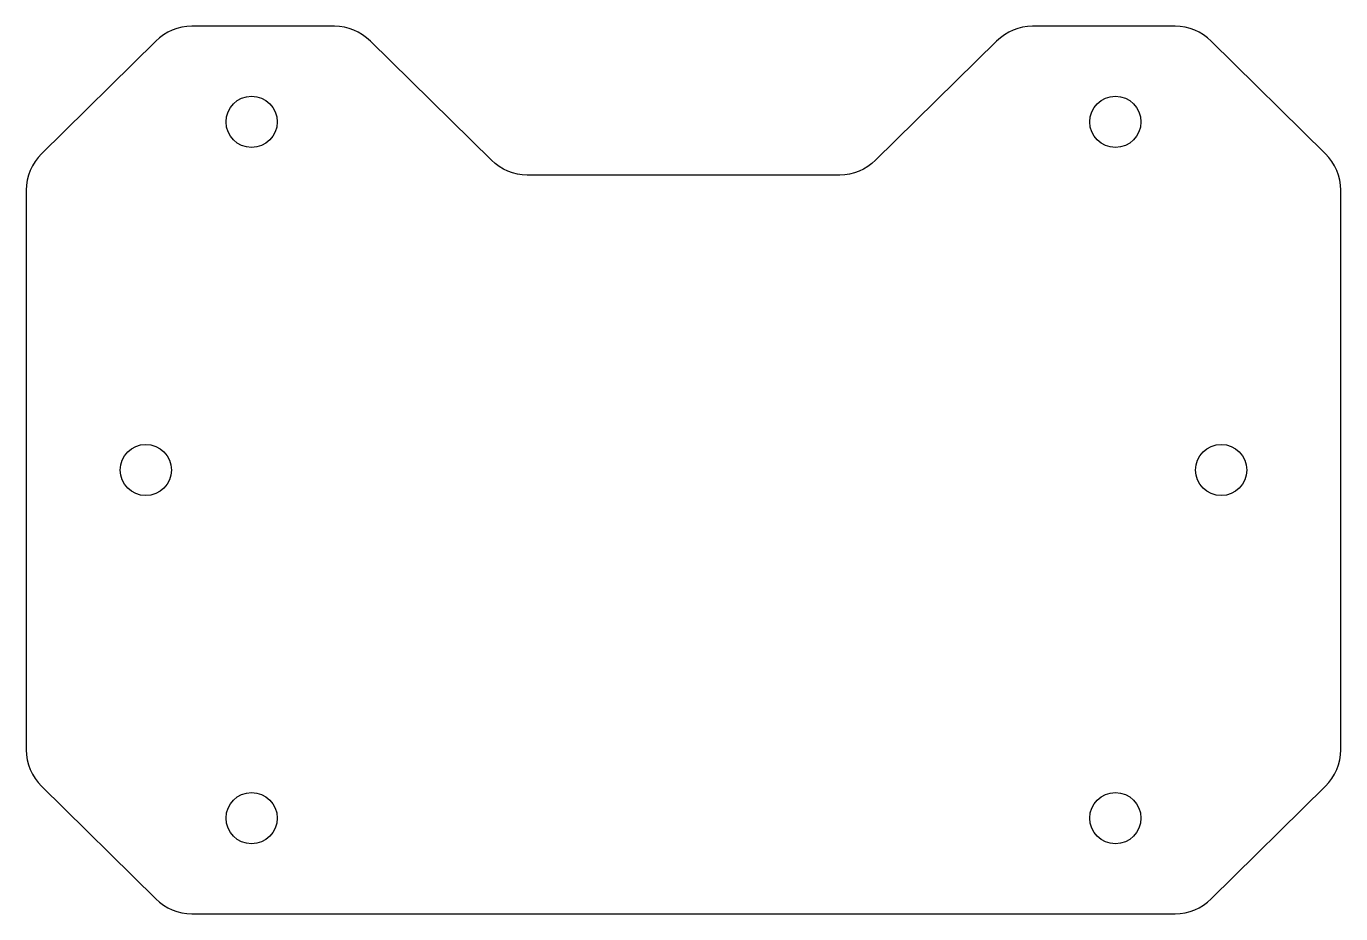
# Model space of a CAD drawing. Extents: x -38.5 to 38.5, y -26 to 26.
import ezdxf

# ---------------------------------------------------------------- set-up
doc = ezdxf.new("R2010")
doc.units = 0
doc.layers.get('0').update_dxf_attribs({"linetype": 'CONTINUOUS'})

msp = doc.modelspace()

# ---------------------------------------------------------------- linework, layer by layer
at = {"linetype": 'CONTINUOUS'}
msp.add_lwpolyline([(-28.808, -26), (0, -26), (28.808, -26, 0.19729), (30.916, -25.135), (37.608, -18.526, 0.200536), (38.5, -16.391), (38.5, 0), (38.5, 16.391, 0.200536), (37.608, 18.526), (30.916, 25.135, 0.19729), (28.808, 26), (20.45, 26, 0.197073), (18.344, 25.136), (11.256, 18.148, -0.197073), (9.15, 17.285), (0, 17.285), (-9.15, 17.285, -0.197073), (-11.256, 18.148), (-18.344, 25.136, 0.197073), (-20.45, 26), (-28.808, 26, 0.19729), (-30.916, 25.135), (-37.608, 18.526, 0.200536), (-38.5, 16.391), (-38.5, 0), (-38.5, -16.391, 0.200536), (-37.608, -18.526), (-30.916, -25.135, 0.19729)], format="xyb", close=True, dxfattribs=at)
for centre in [(-25.3, 20.4), (25.3, 20.4), (-31.5, 0), (31.5, 0), (-25.3, -20.4), (25.3, -20.4)]:
    msp.add_circle(centre, 1.5, dxfattribs=at)

doc.saveas('drawing.dxf')
